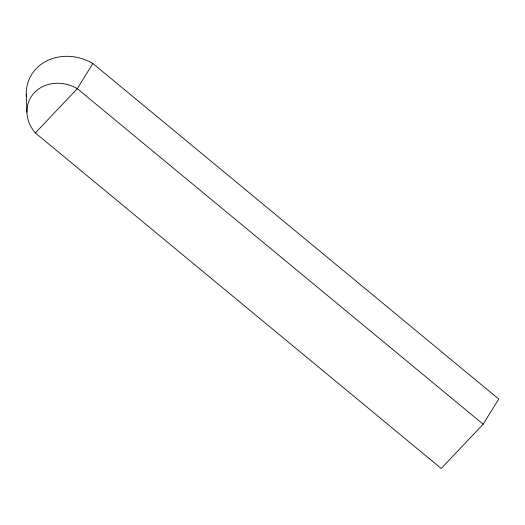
<?xml version="1.0" encoding="UTF-8"?>
<svg xmlns="http://www.w3.org/2000/svg" width="525" height="525" viewBox="0 0 525 525"><rect width="100%" height="100%" fill="white"/><g stroke="black" fill="none" stroke-linecap="round" stroke-linejoin="round"><path stroke-width="0.79" d="M92.879 63.512L77.28 88.666L35.352 132.95L441.223 468.49L483.151 424.207L498.75 399.053L92.879 63.512A46.338 40.615 26.3 0 0 47.086 60.749A46.338 40.615 26.3 0 0 26.322 96.259M483.151 424.207L77.28 88.666A35.011 30.68 26.1 0 0 34.381 92.669A35.011 30.68 26.1 0 0 35.352 132.95M26.25 94.657L26.933 112.212"/></g></svg>
